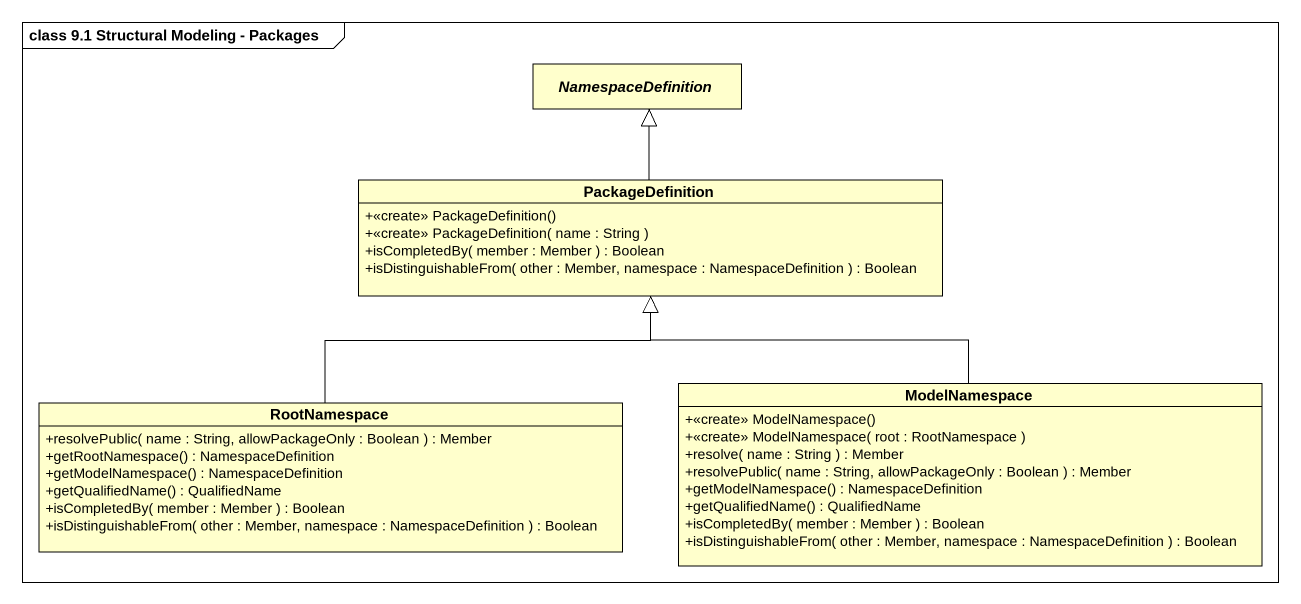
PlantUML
@startuml
mainframe class 9.1 Structural Modeling - Packages
hide circle
hide empty members
skinparam classAttributeIconSize 0
abstract class NamespaceDefinition
class PackageDefinition {
  +<<create>> PackageDefinition()
  +<<create>> PackageDefinition( name : String )
  +isCompletedBy( member : Member ) : Boolean
  +isDistinguishableFrom( other : Member, namespace : NamespaceDefinition ) : Boolean
}
class ModelNamespace {
  +<<create>> ModelNamespace()
  +<<create>> ModelNamespace( root : RootNamespace )
  +resolve( name : String ) : Member
  +resolvePublic( name : String, allowPackageOnly : Boolean ) : Member
  +getModelNamespace() : NamespaceDefinition
  +getQualifiedName() : QualifiedName
  +isCompletedBy( member : Member ) : Boolean
  +isDistinguishableFrom( other : Member, namespace : NamespaceDefinition ) : Boolean
}
class RootNamespace {
  +resolvePublic( name : String, allowPackageOnly : Boolean ) : Member
  +getRootNamespace() : NamespaceDefinition
  +getModelNamespace() : NamespaceDefinition
  +getQualifiedName() : QualifiedName
  +isCompletedBy( member : Member ) : Boolean
  +isDistinguishableFrom( other : Member, namespace : NamespaceDefinition ) : Boolean
}
PackageDefinition -up-|> NamespaceDefinition
ModelNamespace -up-|> PackageDefinition
RootNamespace -up-|> PackageDefinition
@enduml
